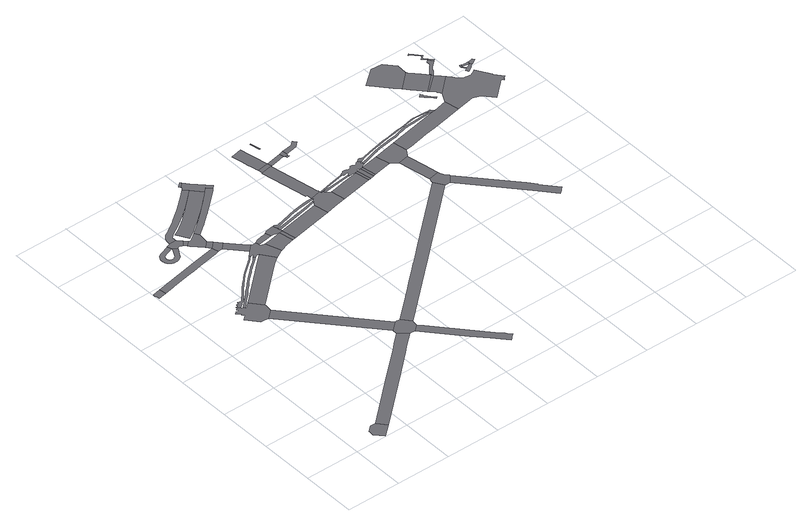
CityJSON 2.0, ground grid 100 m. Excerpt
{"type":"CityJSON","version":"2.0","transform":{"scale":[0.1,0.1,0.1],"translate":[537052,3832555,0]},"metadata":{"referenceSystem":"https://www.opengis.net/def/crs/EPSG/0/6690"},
"CityObjects":{
"road1":{"type":"Road","geometry":[{"type":"MultiSurface","lod":"1","boundaries":[[[0,1,2,3,4,5,6,7,8,9]]]}]},
"road2":{"type":"Road","geometry":[{"type":"MultiSurface","lod":"1","boundaries":[[[10,11,12,13,14,15]]]}]},
"road3":{"type":"Road","attributes":{"RoadStructureAttribute.sectionType":"1"},"geometry":[{"type":"MultiSurface","lod":"1","boundaries":[[[16,17,18,19,20,21,9,8,22,23,24,25]]]}]},
"road4":{"type":"Road","geometry":[{"type":"MultiSurface","lod":"1","boundaries":[[[26,27,28,29,30,31,32,33,34,35,36,37,38,39,40,41,42,43,44,45,46,47,48,49,50,51,52,53,54,55,56,57,58,59,60]]]}]},
"road5":{"type":"Road","attributes":{"RoadStructureAttribute.sectionType":"1"},"geometry":[{"type":"MultiSurface","lod":"1","boundaries":[[[61,62,63,64,10,15,65,66,67,68,69,70,71,72]]]}]},
"road6":{"type":"Road","geometry":[{"type":"MultiSurface","lod":"1","boundaries":[[[73,74,75,76,77,78,79,80,81,82,83,84,85,86,87,88,89,90,91,92,93,94,95,96,97,98,99],[100,101,102,103,104,105,106,107,108,109,110,111,112,113,114,115,116,117,118,119,120,121,122,123,124,99]]]}]},
"road7":{"type":"Road","attributes":{"RoadStructureAttribute.sectionType":"1"},"geometry":[{"type":"MultiSurface","lod":"1","boundaries":[[[47,46,125,126]]]}]},
"road8":{"type":"Road","attributes":{"RoadStructureAttribute.sectionType":"1"},"geometry":[{"type":"MultiSurface","lod":"1","boundaries":[[[127,128,129,130,131,132,133,134,135,136,137,138,139,140,141,142,143,144,145,146,147,26,60,148,149,150,151,152,153,154,155,156,157,158,159,160,161,162]]]}]},
"road9":{"type":"Road","geometry":[{"type":"MultiSurface","lod":"1","boundaries":[[[163,164,165,166,167,168,169,170,171,172,173,174,175,176,177,178,56,55,179,180,181,182,183,184,185,186,187,188,189,190,191,192,193,194,195,196]]]}]},
"road10":{"type":"Road","geometry":[{"type":"MultiSurface","lod":"1","boundaries":[[[197,198,199,73,99,98,200,201,202,203,204,205,206]]]}]},
"road11":{"type":"Road","attributes":{"RoadStructureAttribute.sectionType":"1"},"geometry":[{"type":"MultiSurface","lod":"1","boundaries":[[[207,208,209,50,49,210,211,212,213,214]]]}]},
"road12":{"type":"Road","geometry":[{"type":"MultiSurface","lod":"1","boundaries":[[[206,205,215,216]]]}]},
"road13":{"type":"Road","geometry":[{"type":"MultiSurface","lod":"1","boundaries":[[[217,218,219,220,221,222,216,215,223,224,225,226]]]}]},
"road14":{"type":"Road","attributes":{"RoadStructureAttribute.sectionType":"1"},"geometry":[{"type":"MultiSurface","lod":"1","boundaries":[[[225,224,61,227]]]}]},
"road15":{"type":"Road","geometry":[{"type":"MultiSurface","lod":"1","boundaries":[[[228,229,126,125,230,231,16,25,232,233,234,235,236,237,238]]]}]},
"road16":{"type":"Road","geometry":[{"type":"MultiSurface","lod":"1","boundaries":[[[227,61,72,239,240]]]}]},
"road17":{"type":"Road","attributes":{"RoadStructureAttribute.sectionType":"1"},"geometry":[{"type":"MultiSurface","lod":"1","boundaries":[[[241,242,243,240,239,244,245,246]]]}]},
"road18":{"type":"Road","geometry":[{"type":"MultiSurface","lod":"1","boundaries":[[[247,248,249,250,251,252,253,254,255,256,257,258,259,260,261,262,263,264,265,199,198,266,267,268,269,270,271,272,273,274,275,276,277,278,279,280,281,282]]]}]},
"road19":{"type":"Road","geometry":[{"type":"MultiSurface","lod":"1","boundaries":[[[283,284,246,245,285,127,162,286,287,163,196,288,207,214,289,290,291,292,293,294,295,296,297,298,299,300,301,302]]]}]},
"road20":{"type":"Road","attributes":{"RoadStructureAttribute.sectionType":"1"},"geometry":[{"type":"MultiSurface","lod":"1","boundaries":[[[303,304,305,306,307,308,309,310,311,312,313,234,233]]]}]},
"road21":{"type":"Road","attributes":{"RoadStructureAttribute.sectionType":"1"},"geometry":[{"type":"MultiSurface","lod":"1","boundaries":[[[282,314,315,316,317,318,319,320,321,322,323,324,325,326,327,328,329,330,331,332,333,334,335]]]}]},
"road22":{"type":"Road","attributes":{"RoadStructureAttribute.sectionType":"1"},"geometry":[{"type":"MultiSurface","lod":"1","boundaries":[[[336,337,338,339,340,341,302,301,342]]]}]},
"road23":{"type":"Road","attributes":{"RoadStructureAttribute.sectionType":"1"},"geometry":[{"type":"MultiSurface","lod":"1","boundaries":[[[343,344,345,346,347,348,349,350,351,217,226,352,353,354,355,356,357,358,359,360,361,362,363]]]}]},
"road24":{"type":"Road","attributes":{"RoadStructureAttribute.sectionType":"1"},"geometry":[{"type":"MultiSurface","lod":"1","boundaries":[[[364,365,296,295,366,367,368,369,370,371]]]}]},
"road25":{"type":"Road","geometry":[{"type":"MultiSurface","lod":"1","boundaries":[[[372,373,374,375,376,377,378,336,342,379,364,380,381,382,383,384,385,386,387,388,389]]]}]},
"road26":{"type":"Road","geometry":[{"type":"MultiSurface","lod":"1","boundaries":[[[380,364,371,390]]]}]},
"road27":{"type":"Road","geometry":[{"type":"MultiSurface","lod":"1","boundaries":[[[391,392,393,394]]]}]},
"road28":{"type":"Road","geometry":[{"type":"MultiSurface","lod":"1","boundaries":[[[394,393,395,247,282,335,343,363,396,397,398]]]}]},
"road29":{"type":"Road","attributes":{"RoadStructureAttribute.sectionType":"1"},"geometry":[{"type":"MultiSurface","lod":"1","boundaries":[[[399,380,390,400,401]]]}]},
"road30":{"type":"Road","geometry":[{"type":"MultiSurface","lod":"1","boundaries":[[[402,403,386,385,404,405,406]]]}]},
"road31":{"type":"Road","attributes":{"RoadStructureAttribute.sectionType":"1"},"geometry":[{"type":"MultiSurface","lod":"1","boundaries":[[[407,408,409,410,411,412,413,414,415,416,372,389,417,418,419,420,421,422,423,424,425]]]}]},
"road32":{"type":"Road","attributes":{"RoadStructureAttribute.sectionType":"1"},"geometry":[{"type":"MultiSurface","lod":"1","boundaries":[[[426,427,428,429,430,431,432,433,434,238,237,435,436,437,438]]]}]},
"road33":{"type":"Road","geometry":[{"type":"MultiSurface","lod":"1","boundaries":[[[439,440,441,442,443,444,445,446,447,407,425,448,449,402,406,399,401,450,451,452,453,454,455,456,457]]]}]},
"road34":{"type":"Road","attributes":{"RoadStructureAttribute.sectionType":"1"},"geometry":[{"type":"MultiSurface","lod":"1","boundaries":[[[458,459,460,461,462,463,464,465,466,467,407,447]]]}]},
"road35":{"type":"Road","geometry":[{"type":"MultiSurface","lod":"1","boundaries":[[[468,469,470,463,462,471]]]}]},
"road36":{"type":"Road","attributes":{"RoadStructureAttribute.sectionType":"1"},"geometry":[{"type":"MultiSurface","lod":"1","boundaries":[[[472,473,474,475,476,477,478,479,480,469,468]]]}]},
"road37":{"type":"Road","attributes":{"RoadStructureAttribute.sectionType":"1"},"geometry":[{"type":"MultiSurface","lod":"1","boundaries":[[[481,482,483,484,485,486,487,488]]]}]},
"road38":{"type":"Road","attributes":{"RoadStructureAttribute.sectionType":"1"},"geometry":[{"type":"MultiSurface","lod":"1","boundaries":[[[489,468,471,490,491]]]}]},
"road39":{"type":"Road","attributes":{"RoadStructureAttribute.sectionType":"1"},"geometry":[{"type":"MultiSurface","lod":"1","boundaries":[[[492,493,494,495,496,497,457,456,498,499,500,501,502]]]}]},
"road40":{"type":"Road","geometry":[{"type":"MultiSurface","lod":"1","boundaries":[[[503,504,505,506]]]}]},
"road41":{"type":"Road","attributes":{"RoadStructureAttribute.sectionType":"1"},"geometry":[{"type":"MultiSurface","lod":"1","boundaries":[[[507,508,509,510,453,452,511,512,513]]]}]},
"road42":{"type":"Road","geometry":[{"type":"MultiSurface","lod":"1","boundaries":[[[514,515,516,517]]]}]},
"road43":{"type":"Road","attributes":{"RoadStructureAttribute.sectionType":"1"},"geometry":[{"type":"MultiSurface","lod":"1","boundaries":[[[518,489,491,517,516,519]]]}]},
"road44":{"type":"Road","attributes":{"RoadStructureAttribute.sectionType":"1"},"geometry":[{"type":"MultiSurface","lod":"1","boundaries":[[[520,521,522,523,524,518,519]]]}]},
"road45":{"type":"Road","geometry":[{"type":"MultiSurface","lod":"1","boundaries":[[[525,507,513,526]]]}]},
"road46":{"type":"Road","geometry":[{"type":"MultiSurface","lod":"1","boundaries":[[[527,528,529,530,531,532,533,534,535,536,537,538,539,540,541,542,543,544,545,546,547,548,549,481,488,550,551,552,553,554,555,556,557,558,492,502,559,560,561,562,563,507,525,564,565,566,567,568,569,570,571,572,573,574,575,576,577,578,579,580,581,582,583,584,585]]]}]},
"road47":{"type":"Road","attributes":{"RoadStructureAttribute.sectionType":"1"},"geometry":[{"type":"MultiSurface","lod":"1","boundaries":[[[570,525,526,586]]]}]},
"road48":{"type":"Road","geometry":[{"type":"MultiSurface","lod":"1","boundaries":[[[571,570,586,587]]]}]},
"road49":{"type":"Road","attributes":{"RoadStructureAttribute.sectionType":"1"},"geometry":[{"type":"MultiSurface","lod":"1","boundaries":[[[588,571,587,589]]]}]},
"road50":{"type":"Road","geometry":[{"type":"MultiSurface","lod":"1","boundaries":[[[590,591,592,593,594,595,596,597,426,438,598,599,600,601,602]]]}]},
"road51":{"type":"Road","attributes":{"RoadStructureAttribute.sectionType":"1"},"geometry":[{"type":"MultiSurface","lod":"1","boundaries":[[[603,604,605,606,607,595,594]]]}]},
"road52":{"type":"Road","geometry":[{"type":"MultiSurface","lod":"1","boundaries":[[[608,588,589,606,605,609]]]}]},
"road53":{"type":"Road","attributes":{"RoadStructureAttribute.sectionType":"1"},"geometry":[{"type":"MultiSurface","lod":"1","boundaries":[[[610,611,612,613,614,615,616,617,618,619,620,602,601]]]}]},
"road54":{"type":"Road","attributes":{"RoadStructureAttribute.sectionType":"1"},"geometry":[{"type":"MultiSurface","lod":"1","boundaries":[[[621,622,623,624,625,626,627,628,629,630,631,632,633,634,635,636,637,638,639,640,641,642,643,644,645,646,647,648,649,650,651,527,585,652,653,654,655,656,657,658,659,660,661,662,663,664,665,666,667,668,669,670,671,672,673,674,675,676,677,678,679,680,681,682,683,684,685,686,687,688,689,690,691,692,693,694,695,696,697,698,699,700,701,702,703,579,578,704,705,706,707,708,709,710,711,712,713,714,715,716,717,718,719,720,721,722,723,724,725,726,727,728]]]}]},
"road55":{"type":"Road","geometry":[{"type":"MultiSurface","lod":"1","boundaries":[[[729,728,730,731,608,609,732,733,734,735,736,737,738,739,740,741,742]]]}]},
"road56":{"type":"Road","geometry":[{"type":"MultiSurface","lod":"1","boundaries":[[[743,744,745,746,747,748,749,750,751,752,753]]]}]},
"road57":{"type":"Road","geometry":[{"type":"MultiSurface","lod":"1","boundaries":[[[754,755,756,757,758,759,760,761,762,763,764,765]]]}]},
"road58":{"type":"Road","attributes":{"RoadStructureAttribute.sectionType":"1"},"geometry":[{"type":"MultiSurface","lod":"1","boundaries":[[[766,767,768,769,770,771,772,773,774,751,750,775,776,777,778]]]}]},
"road59":{"type":"Road","geometry":[{"type":"MultiSurface","lod":"1","boundaries":[[[778,777,779,780,781]]]}]},
"road60":{"type":"Road","attributes":{"RoadStructureAttribute.sectionType":"1"},"geometry":[{"type":"MultiSurface","lod":"1","boundaries":[[[782,781,780,783,784,785,786,787]]]}]},
"road61":{"type":"Road","geometry":[{"type":"MultiSurface","lod":"1","boundaries":[[[788,789,790,791,792,793,794,787,786,729,742,795,796,797,798,799,800,801,802,803,804,805,806,807,808,809,810,811,812,813,814,815,816,817,818]]]}]},
"road62":{"type":"Road","attributes":{"RoadStructureAttribute.sectionType":"1"},"geometry":[{"type":"MultiSurface","lod":"1","boundaries":[[[819,820,821,822,823,824,825,826,827,828,778,781,829,830,831,832,833,834,835,836,837]]]}]},
"road63":{"type":"Road","geometry":[{"type":"MultiSurface","lod":"1","boundaries":[[[838,839,840,841,842,843,844,845,846,847,848,819,849]]]}]},
"road64":{"type":"Road","geometry":[{"type":"MultiSurface","lod":"1","boundaries":[[[849,819,837,850,851]]]}]},
"road65":{"type":"Road","geometry":[{"type":"MultiSurface","lod":"1","boundaries":[[[852,853,854,855,856]]]}]},
"road66":{"type":"Road","geometry":[{"type":"MultiSurface","lod":"1","boundaries":[[[857,858,859,860,861,862,863,855,854,864,865,866,867,868,869,870,871,872,873,874,875]]]}]},
"road67":{"type":"Road","geometry":[{"type":"MultiSurface","lod":"1","boundaries":[[[876,877,878,879,880,881,882,856,855,883,884,885,886,887,888,875,889]]]}]},
"road68":{"type":"Road","geometry":[{"type":"MultiSurface","lod":"1","boundaries":[[[890,891,892,893,894,889,875,874,895]]]}]}
},
"vertices":[
[617,337,0],[553,340,0],[551,340,0],[455,252,0],[456,251,0],[451,189,0],[448,152,0],[580,3,0],[785,185,0],[652,335,0],
[159,4948,0],[14,4919,0],[10,4871,0],[23,4870,0],[37,4795,0],[185,4823,0],
[2297,1794,0],[2103,1622,0],[2001,1531,0],[1403,1000,0],[1248,863,0],[1165,789,0],[1709,1003,0],[2110,1360,0],[2256,1489,0],[2453,1664,0],
[801,3849,0],[768,3820,0],[787,3798,0],[747,3763,0],[729,3783,0],[697,3753,0],[742,3706,0],[752,3703,0],[758,3698,0],[760,3691,0],[760,3681,0],[750,3673,0],[768,3646,0],[776,3646,0],[781,3641,0],[783,3636,0],[784,3633,0],[695,3554,0],[873,3353,0],[895,3352,0],[1019,3344,0],[1169,3477,0],[1181,3605,0],[1183,3629,0],[1006,3830,0],[908,3743,0],[904,3747,0],[899,3755,0],[899,3760,0],[902,3765,0],[869,3787,0],[862,3787,0],[854,3792,0],[852,3797,0],[851,3804,0],
[1430,5202,0],[1405,5192,0],[989,5116,0],[340,4985,0],[307,4848,0],[472,4880,0],[749,4934,0],[869,4956,0],[1092,4999,0],[1239,5028,0],[1387,5057,0],[1457,5072,0],
[920,5669,0],[895,5660,0],[768,5614,0],[731,5599,0],[704,5583,0],[681,5566,0],[658,5534,0],[643,5498,0],[638,5465,0],[640,5436,0],[647,5406,0],[650,5398,0],[659,5379,0],[666,5370,0],[682,5349,0],[702,5331,0],[730,5314,0],[761,5303,0],[782,5300,0],[791,5299,0],[824,5301,0],[856,5310,0],[888,5329,0],[918,5351,0],[934,5372,0],[1025,5533,0],[951,5584,0],[859,5422,0],[854,5416,0],[852,5414,0],[838,5404,0],[820,5393,0],[809,5390,0],[803,5389,0],[795,5389,0],[782,5391,0],[768,5396,0],[757,5403,0],[749,5410,0],[741,5421,0],[737,5426,0],[733,5435,0],[732,5436,0],[729,5449,0],[728,5462,0],[730,5474,0],[737,5490,0],[746,5503,0],[753,5508,0],[771,5518,0],[800,5530,0],[852,5549,0],
[2303,1893,0],[2454,2025,0],
[1742,4685,0],[1696,4630,0],[1651,4592,0],[1609,4556,0],[1547,4508,0],[1492,4466,0],[1438,4425,0],[1346,4336,0],[1328,4320,0],[1316,4309,0],[1247,4245,0],[1153,4147,0],[1076,4059,0],[1001,3972,0],[963,3928,0],[954,3930,0],[898,3945,0],[885,3907,0],[845,3912,0],[841,3869,0],[803,3871,0],[859,3814,0],[1010,3941,0],[1045,3978,0],[1153,4106,0],[1250,4220,0],[1324,4291,0],[1326,4294,0],[1331,4298,0],[1393,4359,0],[1447,4410,0],[1453,4415,0],[1500,4450,0],[1611,4536,0],[1664,4574,0],[1755,4665,0],
[1780,4629,0],[1738,4585,0],[1691,4542,0],[1639,4499,0],[1590,4464,0],[1533,4413,0],[1468,4350,0],[1416,4305,0],[1393,4285,0],[1365,4260,0],[1354,4251,0],[1280,4178,0],[1218,4120,0],[1161,4067,0],[1104,4004,0],[1060,3959,0],[1033,3891,0],[1095,3949,0],[1144,3994,0],[1189,4040,0],[1211,4068,0],[1285,4141,0],[1342,4204,0],[1396,4254,0],[1404,4262,0],[1454,4303,0],[1471,4318,0],[1526,4366,0],[1555,4396,0],[1600,4434,0],[1645,4467,0],[1704,4515,0],[1756,4555,0],[1810,4602,0],
[1181,5647,0],[1128,5704,0],[1003,5699,0],[1034,5543,0],[1050,5552,0],[1075,5557,0],[1099,5551,0],[1117,5531,0],[1125,5538,0],[1202,5624,0],
[1898,4617,0],[1881,4603,0],[1766,4503,0],[1916,4280,0],[1954,4308,0],[1973,4324,0],[1995,4339,0],[2062,4384,0],
[1172,5487,0],[1251,5559,0],
[1442,5650,0],[1321,5566,0],[1298,5552,0],[1287,5549,0],[1274,5549,0],[1263,5552,0],[1202,5453,0],[1362,5277,0],[1472,5377,0],[1493,5565,0],
[1540,5302,0],
[2542,2021,0],[2489,2023,0],[2301,1858,0],[2299,1827,0],[2491,1663,0],[2556,1662,0],[2668,1758,0],[2668,1760,0],[2676,1857,0],[2682,1862,0],[2553,2020,0],
[1533,5088,0],[1643,5188,0],
[1868,4944,0],[1839,4973,0],[1707,5118,0],[1773,4823,0],[1825,4767,0],[1935,4880,0],
[1978,6576,0],[1817,6432,0],[1758,6382,0],[1681,6320,0],[1583,6241,0],[1489,6168,0],[1410,6110,0],[1341,6061,0],[1261,6008,0],[1171,5950,0],[1148,5936,0],[1098,5906,0],[1068,5884,0],[1043,5858,0],[1024,5833,0],[1011,5807,0],[1001,5776,0],[998,5744,0],[1000,5718,0],[1122,5721,0],[1119,5748,0],[1122,5772,0],[1133,5792,0],[1162,5817,0],[1165,5819,0],[1272,5889,0],[1350,5935,0],[1425,5985,0],[1494,6034,0],[1572,6090,0],[1656,6155,0],[1731,6215,0],[1811,6283,0],[1890,6353,0],[1969,6424,0],[2048,6497,0],
[1984,4859,0],[1955,4860,0],[1796,4738,0],[1812,4674,0],[1818,4669,0],[1876,4641,0],[2069,4388,0],[2082,4395,0],[2136,4425,0],[2158,4436,0],[2181,4447,0],[2198,4456,0],[2229,4469,0],[2126,4753,0],[2102,4754,0],[2041,4777,0],[2038,4784,0],[2039,4791,0],[2046,4799,0],[2027,4870,0],
[3123,1017,0],[3338,777,0],[3556,533,0],[3590,565,0],[3612,585,0],[3667,635,0],[3606,704,0],[3589,724,0],[3539,779,0],[3319,1019,0],[2747,1669,0],
[2034,6477,0],[1965,6408,0],[1891,6340,0],[1813,6269,0],[1743,6206,0],[1677,6150,0],[1610,6096,0],[1518,6021,0],[1442,5965,0],[1354,5906,0],[1265,5847,0],[1197,5809,0],[1326,5602,0],[1448,5684,0],[1571,5772,0],[1663,5840,0],[1757,5914,0],[1843,5985,0],[1945,6069,0],[2032,6148,0],[2149,6256,0],[2218,6321,0],
[2297,4948,0],[2285,4946,0],[2270,4930,0],[2201,4933,0],[2087,4904,0],[2076,4884,0],[2320,4849,0],
[2284,6383,0],[2211,6308,0],[2138,6238,0],[2073,6174,0],[1996,6103,0],[1916,6031,0],[1806,5934,0],[1698,5846,0],[1558,5736,0],[1635,5669,0],[1700,5719,0],[1750,5759,0],[1809,5808,0],[1871,5858,0],[1922,5900,0],[1976,5946,0],[2031,5994,0],[2144,6091,0],[2257,6193,0],[2338,6267,0],[2367,6294,0],
[2464,4814,0],[2214,4767,0],[2256,4479,0],[2295,4495,0],[2336,4509,0],[2353,4513,0],[2486,4546,0],[2517,4552,0],
[2496,5002,0],[2469,4997,0],[2424,4991,0],[2409,4989,0],[2347,4984,0],[2344,4984,0],[2337,4979,0],[2378,4840,0],[2532,4827,0],[2528,4843,0],[2526,4853,0],[2526,4855,0],[2525,4860,0],[2530,4865,0],[2515,4905,0],[2510,4908,0],[2510,4913,0],[2510,4915,0],
[2584,4566,0],
[2056,6731,0],[1984,6663,0],[2007,6638,0],[2079,6707,0],
[2002,6598,0],[2406,6331,0],[2425,6349,0],[2164,6616,0],
[3309,4979,0],[3309,4708,0],[3358,4717,0],
[3345,5073,0],[3184,5029,0],[2540,4868,0],[3186,4997,0],[3353,5044,0],
[3387,5139,0],[3285,5133,0],[3170,5119,0],[3128,5116,0],[3085,5108,0],[2983,5087,0],[2572,4973,0],[2532,5000,0],[2527,5003,0],[2519,5005,0],[2582,4936,0],[2585,4943,0],[2901,5029,0],[3008,5058,0],[3121,5074,0],[3273,5093,0],[3391,5106,0],[3386,5131,0],[3388,5132,0],
[5057,4234,0],[3911,3218,0],[3619,2959,0],[3567,2913,0],[3478,2835,0],[3212,2600,0],[3122,2521,0],[2968,2385,0],[2783,2222,0],[3570,2646,0],[3841,2887,0],[3953,2987,0],[5166,4063,0],
[3617,5141,0],[3605,5133,0],[3607,5136,0],[3602,5140,0],[3600,5137,0],[3587,5145,0],[3586,5149,0],[3581,5167,0],[3579,5177,0],[3392,5103,0],[3379,5082,0],[3450,4735,0],[3549,4756,0],[3765,4798,0],[3714,5056,0],[3648,5101,0],[3649,5104,0],[3635,5113,0],[3630,5143,0],
[3579,5180,0],[3574,5206,0],[3568,5236,0],[3543,5366,0],[3395,6126,0],[3198,6094,0],[3180,6089,0],[3351,5231,0],[3368,5235,0],[3384,5151,0],
[3394,6214,0],[3183,6176,0],[3195,6111,0],[3411,6130,0],
[3339,6490,0],[3327,6554,0],[3290,6738,0],[3078,6690,0],[3116,6519,0],[3148,6360,0],[3150,6350,0],[3168,6253,0],[3175,6222,0],
[4086,5278,0],[3822,5221,0],[3583,5167,0],[3584,5164,0],[3586,5165,0],[3590,5148,0],[3827,5201,0],[4096,5258,0],
[3681,6272,0],[3535,6155,0],[3698,6187,0],
[4179,5212,0],[4152,5204,0],[4099,5198,0],[3947,5182,0],[3760,5160,0],[3675,5152,0],[3683,5119,0],[3762,5130,0],[3955,5152,0],[4105,5169,0],[4183,5178,0],
[3523,6554,0],[3537,6557,0],[3501,6748,0],[3487,6745,0],
[4296,5171,0],[4289,5170,0],[4006,5114,0],[3769,5067,0],[4193,4882,0],[4315,4906,0],[4347,4912,0],
[3732,6131,0],[3772,6139,0],[3765,6176,0],[3724,6170,0],
[3764,6288,0],[3781,6202,0],
[3996,6245,0],[4089,6328,0],[4046,6378,0],[4033,6392,0],[3959,6327,0],
[4344,5180,0],[4394,4921,0],
[4500,5370,0],[4468,5360,0],[4455,5354,0],[4448,5347,0],[4443,5337,0],[4435,5327,0],[4423,5322,0],[4403,5326,0],[4388,5339,0],[4375,5349,0],[4355,5351,0],[4335,5348,0],[4320,5333,0],[4306,5315,0],[4288,5305,0],[4268,5303,0],[4248,5305,0],[4225,5320,0],[4208,5327,0],[4185,5329,0],[4165,5324,0],[4143,5306,0],[4118,5299,0],[4111,5259,0],[4121,5249,0],[4139,5241,0],[4156,5242,0],[4179,5252,0],[4196,5252,0],[4204,5247,0],[4204,5232,0],[4194,5219,0],[4219,5182,0],[4254,5182,0],[4272,5180,0],[4282,5178,0],[4291,5173,0],[4347,5191,0],[4353,5207,0],[4370,5219,0],[4385,5220,0],[4400,5216,0],[4407,5209,0],[4421,5196,0],[4460,5204,0],[4464,5217,0],[4476,5222,0],[4491,5227,0],[4496,5232,0],[4502,5238,0],[4504,5240,0],[4540,5251,0],[4528,5288,0],[4513,5290,0],[4506,5295,0],[4503,5302,0],[4508,5310,0],[4518,5318,0],[4528,5323,0],
[4472,4937,0],
[4510,4944,0],
[4785,5268,0],[4849,5010,0],
[5377,4199,0],[5353,4228,0],[5333,4249,0],[5292,4330,0],[5285,4366,0],[5087,4329,0],[5072,4282,0],[5071,4280,0],[5198,4061,0],[5201,4061,0],[5214,4060,0],[5265,4057,0],[5381,4195,0],
[5252,4538,0],[5239,4607,0],[5169,4966,0],[4972,4927,0],[5048,4536,0],
[5213,5354,0],[5256,5092,0],
[6175,3028,0],[6224,2973,0],[6408,2765,0],[6463,2812,0],[6468,2817,0],[6528,2868,0],[6527,2869,0],[6325,3097,0],[6276,3153,0],[6290,3166,0],[6173,3299,0],
[6156,5602,0],[6150,5601,0],[6138,5601,0],[6121,5601,0],[6071,5603,0],[5942,5610,0],[5866,5614,0],[5835,5616,0],[5812,5614,0],[5783,5610,0],[5679,5588,0],[5605,5572,0],[5604,5572,0],[5555,5563,0],[5493,5557,0],[5441,5552,0],[5379,5540,0],[5306,5525,0],[5269,5518,0],[5232,5511,0],[5109,5493,0],[4936,5457,0],[4784,5420,0],[4647,5384,0],[4627,5381,0],[4602,5386,0],[4565,5398,0],[4547,5400,0],[4532,5398,0],[4522,5388,0],[4512,5377,0],[4538,5320,0],[4545,5323,0],[4553,5328,0],[4560,5333,0],[4568,5336,0],[4578,5336,0],[4588,5338,0],[4598,5346,0],[4605,5351,0],[4615,5359,0],[4622,5361,0],[4652,5366,0],[4790,5400,0],[4942,5437,0],[5034,5458,0],[5131,5476,0],[5226,5495,0],[5287,5505,0],[5309,5508,0],[5323,5511,0],[5401,5524,0],[5465,5537,0],[5493,5539,0],[5556,5545,0],[5807,5596,0],[5849,5598,0],[6121,5579,0],[6122,5578,0],[6122,5576,0],[6121,5573,0],[6119,5570,0],[5584,5536,0],[5559,5532,0],[5528,5528,0],[5496,5517,0],[5421,5496,0],[5364,5477,0],[5361,5476,0],[5338,5470,0],[5319,5465,0],[5284,5460,0],[5239,5455,0],[5182,5447,0],[5144,5441,0],[5082,5436,0],[5019,5423,0],[4947,5407,0],[4885,5391,0],[4832,5376,0],[4777,5360,0],[4658,5321,0],[4576,5298,0],[4578,5263,0],[4666,5289,0],[4788,5328,0],[4840,5343,0],[4892,5359,0],[4908,5363,0],[4955,5374,0],[5027,5390,0],[5084,5398,0],[5144,5406,0],[5242,5422,0],[5289,5428,0],[5324,5433,0],[5366,5443,0],[5376,5447,0],[5426,5464,0],[5430,5465,0],[5524,5491,0],[5587,5504,0],[5629,5508,0],[5660,5512,0],[5753,5519,0],[5866,5526,0],[6150,5543,0],[6208,5548,0],
[6455,5595,0],[6170,5541,0],[5903,5488,0],[5269,5094,0],[5370,5114,0],[5515,5143,0],[5654,5170,0],[5742,5187,0],[5822,5203,0],[5948,5227,0],[6190,5275,0],[6241,5284,0],[6251,5286,0],[6504,5334,0],
[6088,6937,0],[5775,6685,0],[5808,6647,0],[5868,6577,0],[5958,6476,0],[5973,6458,0],[6056,6364,0],[6147,6266,0],[6442,6534,0],[6454,6734,0],[6287,6919,0],
[6265,5911,0],[6284,5890,0],[6300,5873,0],[6381,5781,0],[6411,5751,0],[6436,5775,0],[6407,5806,0],[6334,5889,0],[6291,5935,0],[6305,5948,0],[6273,5983,0],[6233,5947,0],
[6690,6254,0],[6656,6292,0],[6604,6350,0],[6599,6357,0],[6590,6367,0],[6572,6387,0],[6533,6431,0],[6461,6512,0],[6445,6530,0],[6235,6166,0],[6301,6092,0],[6409,5969,0],[6708,6234,0],
[6428,5948,0],[6432,5954,0],[6730,6209,0],
[6810,6119,0],[6513,5864,0],[6507,5860,0],[6547,5815,0],[6559,5802,0],[6856,6067,0],
[7266,5889,0],[7220,5862,0],[7183,5841,0],[7037,5863,0],[6951,5960,0],[6924,5991,0],[6865,6056,0],[6843,5399,0],[6985,5352,0],[7141,5174,0],[7409,5409,0],[7444,5441,0],[7447,5437,0],[7462,5451,0],[7463,5450,0],[7469,5455,0],[7499,5422,0],[7521,5442,0],[7517,5450,0],[7516,5456,0],[7519,5462,0],[7524,5467,0],[7529,5469,0],[7535,5469,0],[7543,5466,0],[7559,5478,0],[7573,5491,0],[7489,5589,0],[7448,5634,0],[7447,5647,0],[7298,5907,0],
[6896,6546,0],[6851,6510,0],[6857,6458,0],[6858,6449,0],[6853,6438,0],[6832,6418,0],[6812,6398,0],[6751,6328,0],[6707,6269,0],[6725,6249,0],[6756,6232,0],[6782,6265,0],[6788,6275,0],[6793,6284,0],[6807,6314,0],[6819,6333,0],[6839,6356,0],[6840,6357,0],[6965,6470,0],
[6874,6626,0],[6868,6637,0],[6916,6678,0],[6763,6851,0],[6738,6834,0],[6747,6821,0],[6761,6831,0],[6883,6692,0],[6895,6679,0],[6830,6623,0],[6847,6604,0],[6923,6569,0],
[6978,6481,0],[6990,6492,0],
[7196,6132,0],[7177,6091,0],[7187,6075,0],[7204,6086,0],[7214,6125,0],
[7281,6034,0],[7275,6031,0],[7249,6029,0],[7241,6032,0],[7232,6039,0],[7228,6046,0],[7207,6080,0],[7208,6040,0],[7213,6032,0],[7215,6030,0],[7222,6022,0],[7238,6011,0],[7186,5982,0],[7212,5932,0],[7311,5985,0],[7317,5988,0],[7323,6008,0],[7368,6032,0],[7347,6071,0],
[7334,6110,0],[7328,6110,0],[7310,6110,0],[7295,6111,0],[7263,6114,0],[7236,6118,0],[7223,6122,0],[7223,6081,0],[7238,6078,0],[7252,6075,0],[7282,6072,0],[7284,6072,0],[7308,6071,0],[7344,6111,0],
[7445,6131,0],[7426,6125,0],[7397,6118,0],[7376,6114,0],[7362,6112,0],[7468,6088,0]
]}
